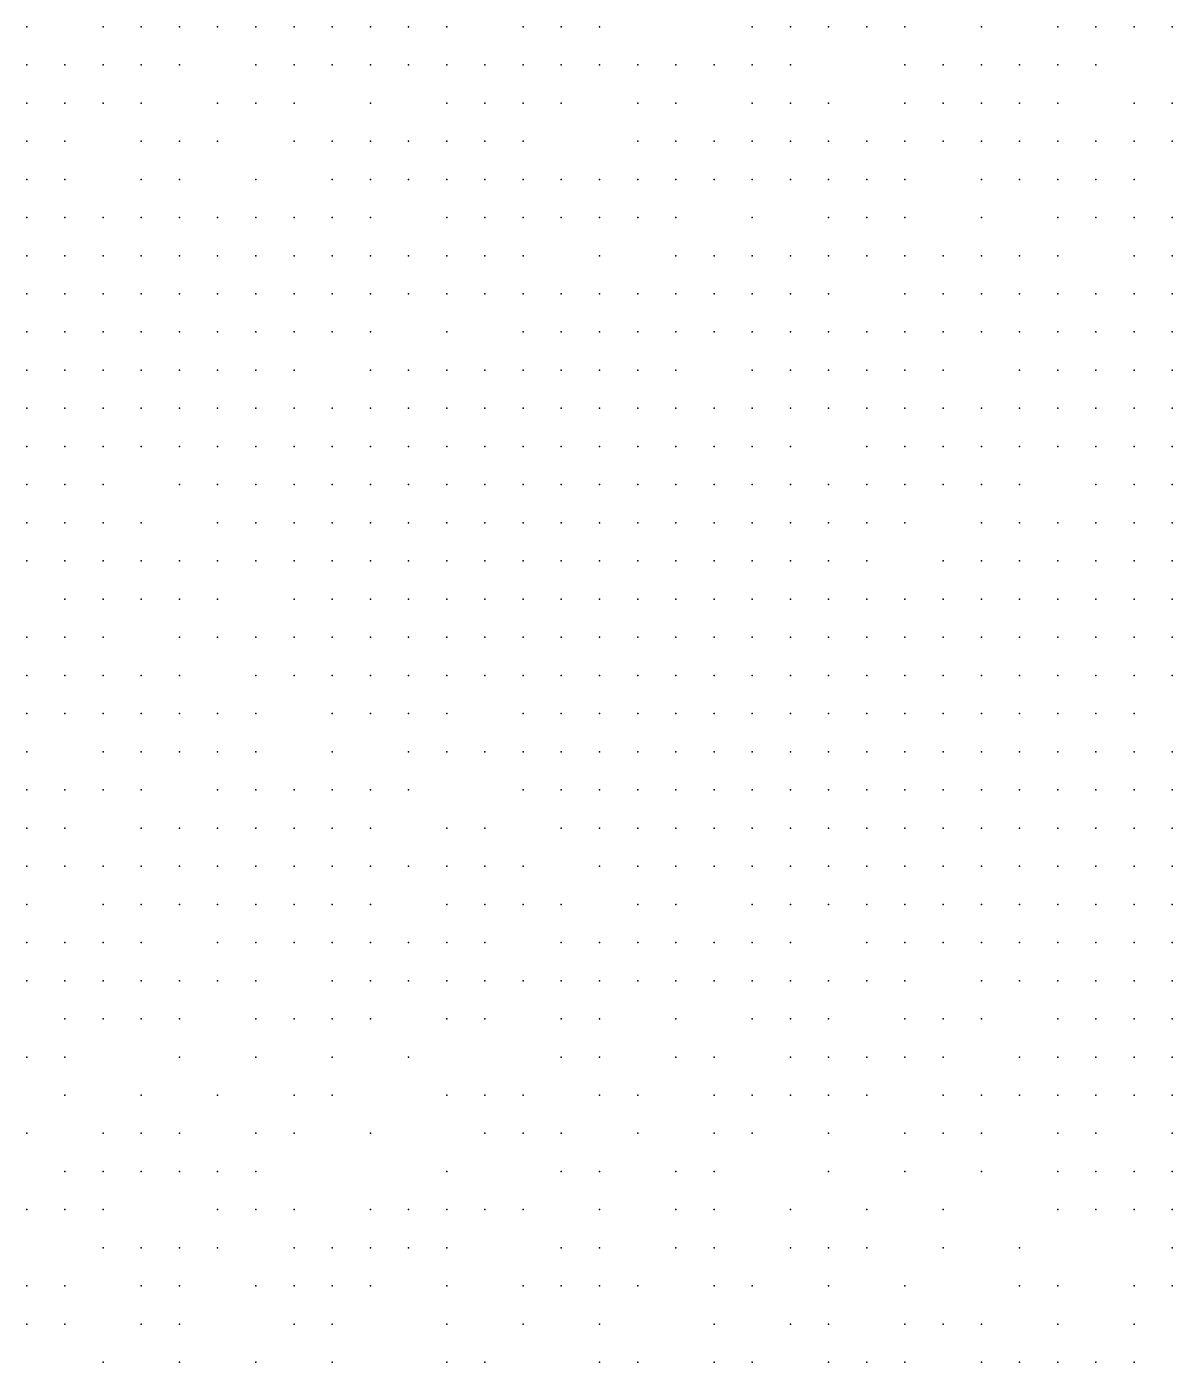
# Model space of a CAD drawing. Extents: x 429 to 793, y 817 to 1241.
# Drawn here: x 543.25 to 565.15, y 1108.61 to 1134.16 of the extents above; entities that cross this region are included whole.
import ezdxf

# ---------------------------------------------------------------- set-up
doc = ezdxf.new("R2010")
doc.units = 0

msp = doc.modelspace()

# ---------------------------------------------------------------- linework, layer by layer
for p in [(543.25, 1134.16, 242.897), (544.71, 1134.16, 243.175), (545.44, 1134.16, 243.452), (546.17, 1134.16, 243.694), (546.9, 1134.16, 243.937), (547.63, 1134.16, 244.373), (548.36, 1134.16, 244.455), (549.09, 1134.16, 244.743), (549.82, 1134.16, 245.113), (550.55, 1134.16, 245.518), (551.28, 1134.16, 245.82), (552.74, 1134.16, 246.07), (553.47, 1134.16, 246.32), (554.2, 1134.16, 246.637), (557.12, 1134.16, 247.4), (557.85, 1134.16, 247.617), (558.58, 1134.16, 247.9), (559.31, 1134.16, 247.98), (560.04, 1134.16, 248.27), (561.5, 1134.16, 248.658), (562.96, 1134.16, 249.064), (563.69, 1134.16, 249.235), (564.42, 1134.16, 249.44), (565.15, 1134.16, 249.675), (543.25, 1133.43, 242.575), (543.98, 1133.43, 242.83), (544.71, 1133.43, 243.153), (545.44, 1133.43, 243.315), (546.17, 1133.43, 243.558), (547.63, 1133.43, 244.162), (548.36, 1133.43, 244.387), (549.09, 1133.43, 244.537), (549.82, 1133.43, 244.825), (550.55, 1133.43, 244.907), (551.28, 1133.43, 245.312), (552.01, 1133.43, 245.51), (552.74, 1133.43, 245.915), (553.47, 1133.43, 246.043), (554.2, 1133.43, 246.307), (554.93, 1133.43, 246.795), (555.66, 1133.43, 246.953), (556.39, 1133.43, 247.033), (557.12, 1133.43, 247.27), (557.85, 1133.43, 247.488), (560.04, 1133.43, 248.06), (560.77, 1133.43, 248.35), (561.5, 1133.43, 248.448), (562.23, 1133.43, 248.756), (562.96, 1133.43, 248.79), (563.69, 1133.43, 248.995), (543.25, 1132.7, 242.507), (543.98, 1132.7, 242.667), (544.71, 1132.7, 242.867), (545.44, 1132.7, 243.19), (546.9, 1132.7, 243.8), (547.63, 1132.7, 244.025), (548.36, 1132.7, 244.25), (549.82, 1132.7, 244.618), (551.28, 1132.7, 245.105), (552.01, 1132.7, 245.372), (552.74, 1132.7, 245.569), (553.47, 1132.7, 245.767), (554.93, 1132.7, 246.293), (555.66, 1132.7, 246.61), (557.12, 1132.7, 246.927), (557.85, 1132.7, 247.307), (558.58, 1132.7, 247.705), (560.04, 1132.7, 247.923), (560.77, 1132.7, 248.14), (561.5, 1132.7, 248.345), (562.23, 1132.7, 248.413), (562.96, 1132.7, 248.55), (564.42, 1132.7, 249.2), (565.15, 1132.7, 249.372), (543.25, 1131.97, 242.303), (543.98, 1131.97, 242.503), (545.44, 1131.97, 242.94), (546.17, 1131.97, 243.227), (546.9, 1131.97, 243.55), (548.36, 1131.97, 243.712), (549.09, 1131.97, 244.125), (549.82, 1131.97, 244.287), (550.55, 1131.97, 244.7), (551.28, 1131.97, 244.963), (552.01, 1131.97, 245.095), (552.74, 1131.97, 245.293), (554.93, 1131.97, 245.954), (555.66, 1131.97, 246.142), (556.39, 1131.97, 246.597), (557.12, 1131.97, 246.583), (557.85, 1131.97, 246.963), (558.58, 1131.97, 247), (559.31, 1131.97, 247.38), (560.04, 1131.97, 247.566), (560.77, 1131.97, 247.743), (561.5, 1131.97, 248.055), (562.23, 1131.97, 247.97), (562.96, 1131.97, 248.687), (563.69, 1131.97, 248.755), (564.42, 1131.97, 248.96), (565.15, 1131.97, 248.921), (543.25, 1131.24, 241.94), (543.98, 1131.24, 242.14), (545.44, 1131.24, 242.681), (546.17, 1131.24, 242.977), (547.63, 1131.24, 243.3), (549.09, 1131.24, 243.875), (549.82, 1131.24, 244.208), (550.55, 1131.24, 244.383), (551.28, 1131.24, 244.536), (552.01, 1131.24, 244.907), (552.74, 1131.24, 244.85), (553.47, 1131.24, 245.17), (554.2, 1131.24, 245.49), (554.93, 1131.24, 245.678), (555.66, 1131.24, 245.865), (556.39, 1131.24, 246.053), (557.12, 1131.24, 246.253), (557.85, 1131.24, 246.24), (558.58, 1131.24, 246.62), (559.31, 1131.24, 246.992), (560.04, 1131.24, 247.169), (561.5, 1131.24, 247.347), (562.23, 1131.24, 247.517), (562.96, 1131.24, 247.885), (563.69, 1131.24, 248.243), (564.42, 1131.24, 248.517), (543.25, 1130.51, 241.751), (543.98, 1130.51, 242.045), (544.71, 1130.51, 242.34), (545.44, 1130.51, 242.518), (546.17, 1130.51, 242.695), (546.9, 1130.51, 243.013), (547.63, 1130.51, 243.05), (548.36, 1130.51, 243.463), (549.09, 1130.51, 243.717), (549.82, 1130.51, 243.892), (551.28, 1130.51, 244.067), (552.01, 1130.51, 244.219), (552.74, 1130.51, 244.53), (553.47, 1130.51, 244.793), (554.2, 1130.51, 245.113), (554.93, 1130.51, 245.207), (555.66, 1130.51, 245.677), (557.12, 1130.51, 245.77), (558.58, 1130.51, 246.477), (559.31, 1130.51, 246.595), (560.04, 1130.51, 246.772), (561.5, 1130.51, 246.95), (562.96, 1130.51, 247.687), (563.69, 1130.51, 247.8), (564.42, 1130.51, 247.715), (565.15, 1130.51, 248.073), (543.25, 1129.78, 241.292), (543.98, 1129.78, 241.709), (544.71, 1129.78, 241.667), (545.44, 1129.78, 242.097), (546.17, 1129.78, 242.19), (546.9, 1129.78, 242.62), (547.63, 1129.78, 242.677), (548.36, 1129.78, 242.93), (549.09, 1129.78, 243.4), (549.82, 1129.78, 243.123), (550.55, 1129.78, 243.575), (551.28, 1129.78, 243.75), (552.01, 1129.78, 243.902), (552.74, 1129.78, 244.055), (554.2, 1129.78, 244.737), (555.66, 1129.78, 244.83), (556.39, 1129.78, 245.3), (557.12, 1129.78, 245.237), (557.85, 1129.78, 245.813), (558.58, 1129.78, 245.951), (559.31, 1129.78, 245.997), (560.04, 1129.78, 246.233), (560.77, 1129.78, 246.592), (561.5, 1129.78, 246.47), (562.23, 1129.78, 247.12), (562.96, 1129.78, 247.29), (564.42, 1129.78, 247.46), (565.15, 1129.78, 247.63), (543.25, 1129.05, 240.758), (543.98, 1129.05, 241.005), (544.71, 1129.05, 241.372), (545.44, 1129.05, 241.33), (546.17, 1129.05, 241.76), (546.9, 1129.05, 242.003), (547.63, 1129.05, 242.153), (548.36, 1129.05, 242.303), (549.09, 1129.05, 242.81), (549.82, 1129.05, 242.69), (550.55, 1129.05, 243.003), (551.28, 1129.05, 243.317), (552.01, 1129.05, 243.794), (552.74, 1129.05, 243.838), (553.47, 1129.05, 244.208), (554.2, 1129.05, 243.883), (554.93, 1129.05, 244.36), (555.66, 1129.05, 244.51), (556.39, 1129.05, 244.66), (557.12, 1129.05, 244.81), (557.85, 1129.05, 245.387), (558.58, 1129.05, 245.524), (560.04, 1129.05, 245.662), (560.77, 1129.05, 246.112), (561.5, 1129.05, 245.99), (562.23, 1129.05, 246.414), (562.96, 1129.05, 246.838), (563.69, 1129.05, 246.782), (564.42, 1129.05, 246.973), (565.15, 1129.05, 247.12), (543.25, 1128.32, 240.418), (543.98, 1128.32, 240.495), (544.71, 1128.32, 240.913), (545.44, 1128.32, 240.95), (546.17, 1128.32, 241.486), (546.9, 1128.32, 241.63), (547.63, 1128.32, 241.78), (548.36, 1128.32, 241.93), (549.09, 1128.32, 242.06), (549.82, 1128.32, 242.19), (551.28, 1128.32, 242.883), (552.74, 1128.32, 242.927), (553.47, 1128.32, 243.405), (554.2, 1128.32, 243.768), (554.93, 1128.32, 243.9), (555.66, 1128.32, 244.166), (556.39, 1128.32, 243.972), (557.12, 1128.32, 244.301), (557.85, 1128.32, 244.631), (558.58, 1128.32, 244.96), (559.31, 1128.32, 245.098), (560.04, 1128.32, 245.235), (560.77, 1128.32, 245.372), (561.5, 1128.32, 245.632), (562.23, 1128.32, 245.934), (562.96, 1128.32, 246.358), (563.69, 1128.32, 246.315), (564.42, 1128.32, 246.462), (565.15, 1128.32, 246.61), (543.25, 1127.59, 240.077), (543.98, 1127.59, 240.305), (544.71, 1127.59, 240.438), (545.44, 1127.59, 240.57), (546.17, 1127.59, 240.69), (546.9, 1127.59, 241.066), (547.63, 1127.59, 240.934), (548.36, 1127.59, 241.51), (549.82, 1127.59, 241.98), (550.55, 1127.59, 242.32), (551.28, 1127.59, 242.005), (552.01, 1127.59, 242.45), (552.74, 1127.59, 242.582), (553.47, 1127.59, 242.715), (554.2, 1127.59, 242.848), (554.93, 1127.59, 243.44), (555.66, 1127.59, 243.543), (557.12, 1127.59, 243.778), (557.85, 1127.59, 244.107), (558.58, 1127.59, 244.437), (559.31, 1127.59, 244.443), (560.04, 1127.59, 244.973), (560.77, 1127.59, 244.98), (562.23, 1127.59, 245.31), (562.96, 1127.59, 245.707), (563.69, 1127.59, 245.805), (564.42, 1127.59, 245.953), (565.15, 1127.59, 246.1), (543.25, 1126.86, 239.526), (543.98, 1126.86, 239.925), (544.71, 1126.86, 239.858), (545.44, 1126.86, 240.057), (546.17, 1126.86, 240.19), (546.9, 1126.86, 240.31), (547.63, 1126.86, 240.43), (548.36, 1126.86, 240.802), (549.09, 1126.86, 241.09), (549.82, 1126.86, 241.115), (550.55, 1126.86, 241.56), (551.28, 1126.86, 241.434), (552.01, 1126.86, 241.993), (552.74, 1126.86, 242.093), (553.47, 1126.86, 242.062), (554.2, 1126.86, 242.368), (554.93, 1126.86, 242.674), (555.66, 1126.86, 242.48), (556.39, 1126.86, 243.083), (557.12, 1126.86, 243.185), (557.85, 1126.86, 243.584), (558.58, 1126.86, 243.39), (559.31, 1126.86, 243.92), (560.04, 1126.86, 243.5), (560.77, 1126.86, 244.17), (561.5, 1126.86, 244.28), (562.23, 1126.86, 244.39), (562.96, 1126.86, 245.11), (563.69, 1126.86, 244.91), (564.42, 1126.86, 245.307), (565.15, 1126.86, 245.703), (543.25, 1126.13, 238.57), (543.98, 1126.13, 238.675), (544.71, 1126.13, 239.258), (545.44, 1126.13, 239.124), (546.17, 1126.13, 239.59), (546.9, 1126.13, 240.01), (547.63, 1126.13, 239.83), (548.36, 1126.13, 239.93), (549.09, 1126.13, 240.03), (549.82, 1126.13, 240.773), (550.55, 1126.13, 240.875), (551.28, 1126.13, 240.977), (552.01, 1126.13, 240.811), (552.74, 1126.13, 241.637), (553.47, 1126.13, 241.18), (554.2, 1126.13, 241.868), (554.93, 1126.13, 241.674), (555.66, 1126.13, 241.98), (556.39, 1126.13, 242.457), (557.12, 1126.13, 242.435), (557.85, 1126.13, 242.912), (559.31, 1126.13, 243.173), (560.04, 1126.13, 243.537), (560.77, 1126.13, 243.61), (561.5, 1126.13, 243.72), (562.23, 1126.13, 243.83), (562.96, 1126.13, 243.95), (563.69, 1126.13, 244.63), (564.42, 1126.13, 244.71), (565.15, 1126.13, 245.107), (543.25, 1125.4, 238.02), (543.98, 1125.4, 238.4), (544.71, 1125.4, 238.78), (546.17, 1125.4, 238.99), (546.9, 1125.4, 239.41), (547.63, 1125.4, 239.19), (548.36, 1125.4, 239.29), (549.09, 1125.4, 239.39), (549.82, 1125.4, 240.103), (550.55, 1125.4, 240.274), (551.28, 1125.4, 240.076), (552.01, 1125.4, 240.345), (552.74, 1125.4, 240.613), (553.47, 1125.4, 241.063), (554.2, 1125.4, 241.28), (554.93, 1125.4, 241.38), (555.66, 1125.4, 241.48), (556.39, 1125.4, 241.555), (557.12, 1125.4, 241.491), (557.85, 1125.4, 241.63), (558.58, 1125.4, 242.242), (559.31, 1125.4, 242.317), (560.04, 1125.4, 242.394), (560.77, 1125.4, 242.74), (561.5, 1125.4, 243.103), (562.23, 1125.4, 243.25), (563.69, 1125.4, 243.805), (564.42, 1125.4, 244.07), (565.15, 1125.4, 244.19), (543.25, 1124.67, 237.603), (543.98, 1124.67, 237.47), (544.71, 1124.67, 238.23), (545.44, 1124.67, 238.312), (546.9, 1124.67, 238.395), (547.63, 1124.67, 238.638), (548.36, 1124.67, 238.889), (549.09, 1124.67, 239.139), (549.82, 1124.67, 238.963), (550.55, 1124.67, 239.462), (551.28, 1124.67, 239.535), (552.01, 1124.67, 239.878), (552.74, 1124.67, 240.147), (553.47, 1124.67, 240.13), (554.2, 1124.67, 240.58), (554.93, 1124.67, 240.401), (555.66, 1124.67, 240.977), (556.39, 1124.67, 240.473), (557.12, 1124.67, 241.019), (557.85, 1124.67, 241.223), (558.58, 1124.67, 241.705), (559.31, 1124.67, 241.78), (560.04, 1124.67, 241.857), (561.5, 1124.67, 242.523), (562.23, 1124.67, 242.307), (562.96, 1124.67, 242.67), (563.69, 1124.67, 242.645), (564.42, 1124.67, 243.2), (565.15, 1124.67, 243.602), (543.25, 1123.94, 236.947), (543.98, 1123.94, 237.08), (544.71, 1123.94, 237.553), (545.44, 1123.94, 237.635), (546.17, 1123.94, 237.717), (546.9, 1123.94, 237.8), (547.63, 1123.94, 237.903), (548.36, 1123.94, 237.955), (549.09, 1123.94, 238.286), (549.82, 1123.94, 238.537), (550.55, 1123.94, 238.503), (551.28, 1123.94, 238.895), (552.01, 1123.94, 239.287), (552.74, 1123.94, 239.213), (553.47, 1123.94, 239.432), (554.2, 1123.94, 239.825), (554.93, 1123.94, 239.446), (555.66, 1123.94, 239.898), (556.39, 1123.94, 239.97), (557.12, 1123.94, 240.013), (557.85, 1123.94, 240.676), (558.58, 1123.94, 240.955), (559.31, 1123.94, 240.687), (560.77, 1123.94, 241.174), (561.5, 1123.94, 241.662), (562.23, 1123.94, 241.603), (562.96, 1123.94, 242.09), (563.69, 1123.94, 242.185), (564.42, 1123.94, 242.115), (565.15, 1123.94, 242.28), (543.98, 1123.21, 236.557), (544.71, 1123.21, 236.69), (545.44, 1123.21, 237.11), (546.17, 1123.21, 236.93), (546.9, 1123.21, 237.39), (548.36, 1123.21, 237.493), (549.09, 1123.21, 237.619), (549.82, 1123.21, 238.11), (550.55, 1123.21, 238.167), (551.28, 1123.21, 238.195), (552.01, 1123.21, 238.237), (552.74, 1123.21, 238.747), (553.47, 1123.21, 238.28), (554.2, 1123.21, 238.787), (554.93, 1123.21, 238.936), (555.66, 1123.21, 239.198), (556.39, 1123.21, 239.46), (557.12, 1123.21, 239.375), (557.85, 1123.21, 239.8), (558.58, 1123.21, 240.098), (559.31, 1123.21, 239.715), (560.04, 1123.21, 240.14), (560.77, 1123.21, 240.628), (561.5, 1123.21, 240.823), (562.23, 1123.21, 240.873), (562.96, 1123.21, 240.923), (563.69, 1123.21, 241.564), (564.42, 1123.21, 241.482), (565.15, 1123.21, 241.811), (543.25, 1122.48, 236.033), (543.98, 1122.48, 236.167), (544.71, 1122.48, 236.3), (546.17, 1122.48, 236.39), (546.9, 1122.48, 236.87), (547.63, 1122.48, 236.98), (548.36, 1122.48, 237.083), (549.09, 1122.48, 237.128), (549.82, 1122.48, 237.196), (550.55, 1122.48, 237.263), (551.28, 1122.48, 237.733), (552.01, 1122.48, 237.545), (552.74, 1122.48, 238.035), (553.47, 1122.48, 237.847), (554.2, 1122.48, 238.333), (554.93, 1122.48, 238.36), (555.66, 1122.48, 238.688), (556.39, 1122.48, 238.44), (557.12, 1122.48, 238.865), (557.85, 1122.48, 238.455), (558.58, 1122.48, 239.017), (559.31, 1122.48, 239.032), (560.04, 1122.48, 239.593), (560.77, 1122.48, 239.611), (561.5, 1122.48, 239.512), (562.23, 1122.48, 240.29), (562.96, 1122.48, 240.064), (563.69, 1122.48, 240.34), (564.42, 1122.48, 240.398), (565.15, 1122.48, 241.178), (543.25, 1121.75, 235.744), (543.98, 1121.75, 235.825), (544.71, 1121.75, 236.063), (545.44, 1121.75, 235.907), (546.17, 1121.75, 235.997), (547.63, 1121.75, 236.57), (548.36, 1121.75, 236.163), (549.09, 1121.75, 236.638), (549.82, 1121.75, 236.705), (550.55, 1121.75, 236.773), (551.28, 1121.75, 236.84), (552.01, 1121.75, 236.887), (552.74, 1121.75, 237.357), (553.47, 1121.75, 237.168), (554.2, 1121.75, 237.413), (554.93, 1121.75, 237.467), (555.66, 1121.75, 237.953), (556.39, 1121.75, 237.967), (557.12, 1121.75, 238.007), (557.85, 1121.75, 238.196), (558.58, 1121.75, 238.47), (559.31, 1121.75, 238.485), (560.04, 1121.75, 238.5), (560.77, 1121.75, 239.064), (561.5, 1121.75, 238.518), (562.23, 1121.75, 239.198), (562.96, 1121.75, 239.474), (563.69, 1121.75, 239.75), (564.42, 1121.75, 239.66), (565.15, 1121.75, 240.16), (543.25, 1121.02, 235.153), (543.98, 1121.02, 235.267), (544.71, 1121.02, 235.432), (545.44, 1121.02, 235.276), (546.17, 1121.02, 235.513), (546.9, 1121.02, 235.603), (547.63, 1121.02, 235.68), (549.09, 1121.02, 236.233), (549.82, 1121.02, 236.166), (550.55, 1121.02, 235.964), (551.28, 1121.02, 236.413), (552.74, 1121.02, 236.46), (553.47, 1121.02, 236.507), (554.2, 1121.02, 236.98), (554.93, 1121.02, 237.02), (555.66, 1121.02, 237.06), (556.39, 1121.02, 236.724), (557.12, 1121.02, 237.1), (557.85, 1121.02, 237.593), (558.58, 1121.02, 237.16), (559.31, 1121.02, 237.708), (560.04, 1121.02, 237.464), (560.77, 1121.02, 237.86), (561.5, 1121.02, 238.198), (562.23, 1121.02, 237.895), (562.96, 1121.02, 238.553), (563.69, 1121.02, 238.57), (564.42, 1121.02, 239.07), (543.25, 1120.29, 234.78), (544.71, 1120.29, 234.893), (545.44, 1120.29, 235.007), (546.17, 1120.29, 235.12), (546.9, 1120.29, 234.936), (547.63, 1120.29, 235.197), (549.09, 1120.29, 235.35), (550.55, 1120.29, 235.42), (551.28, 1120.29, 235.762), (552.01, 1120.29, 235.987), (552.74, 1120.29, 236.033), (553.47, 1120.29, 236.055), (554.2, 1120.29, 236.087), (554.93, 1120.29, 236.12), (555.66, 1120.29, 236.516), (556.39, 1120.29, 236.185), (557.12, 1120.29, 236.492), (557.85, 1120.29, 236.7), (558.58, 1120.29, 236.61), (559.31, 1120.29, 236.96), (560.04, 1120.29, 237.2), (560.77, 1120.29, 237.22), (561.5, 1120.29, 237.558), (562.23, 1120.29, 237.245), (562.96, 1120.29, 237.92), (563.69, 1120.29, 237.295), (564.42, 1120.29, 237.945), (565.15, 1120.29, 237.985), (543.25, 1119.56, 234.225), (543.98, 1119.56, 234.437), (544.71, 1119.56, 234.55), (545.44, 1119.56, 234.663), (546.9, 1119.56, 234.76), (547.63, 1119.56, 234.813), (548.36, 1119.56, 234.951), (549.09, 1119.56, 234.767), (549.82, 1119.56, 234.967), (550.55, 1119.56, 235.037), (552.74, 1119.56, 235.342), (553.47, 1119.56, 235.625), (554.2, 1119.56, 235.313), (554.93, 1119.56, 235.658), (555.66, 1119.56, 235.69), (556.39, 1119.56, 235.733), (557.12, 1119.56, 235.777), (557.85, 1119.56, 236.052), (558.58, 1119.56, 235.82), (559.31, 1119.56, 236.17), (560.04, 1119.56, 235.875), (560.77, 1119.56, 236.548), (561.5, 1119.56, 236.575), (562.23, 1119.56, 236.605), (562.96, 1119.56, 236.752), (563.69, 1119.56, 236.919), (564.42, 1119.56, 236.685), (565.15, 1119.56, 237.36), (543.25, 1118.83, 233.97), (543.98, 1118.83, 234.093), (545.44, 1118.83, 234.207), (546.17, 1118.83, 234.303), (546.9, 1118.83, 234.4), (547.63, 1118.83, 234.453), (548.36, 1118.83, 234.568), (549.09, 1118.83, 234.507), (549.82, 1118.83, 234.583), (551.28, 1118.83, 234.653), (552.01, 1118.83, 234.71), (553.47, 1118.83, 234.792), (554.2, 1118.83, 234.817), (554.93, 1118.83, 235.095), (555.66, 1118.83, 234.877), (556.39, 1118.83, 235.327), (557.12, 1118.83, 234.92), (557.85, 1118.83, 235.378), (558.58, 1118.83, 235.403), (559.31, 1118.83, 235.592), (560.04, 1118.83, 235.364), (560.77, 1118.83, 235.761), (561.5, 1118.83, 235.93), (562.23, 1118.83, 235.305), (562.96, 1118.83, 235.96), (563.69, 1118.83, 235.99), (564.42, 1118.83, 236.284), (565.15, 1118.83, 236.05), (543.25, 1118.1, 233.207), (543.98, 1118.1, 233.643), (544.71, 1118.1, 233.75), (545.44, 1118.1, 233.59), (546.17, 1118.1, 233.793), (546.9, 1118.1, 233.837), (547.63, 1118.1, 233.677), (548.36, 1118.1, 234.093), (549.09, 1118.1, 234.147), (549.82, 1118.1, 233.783), (550.55, 1118.1, 234.2), (551.28, 1118.1, 234.257), (552.01, 1118.1, 234.313), (552.74, 1118.1, 234.179), (554.2, 1118.1, 234.403), (554.93, 1118.1, 234.437), (555.66, 1118.1, 234.445), (556.39, 1118.1, 234.47), (557.12, 1118.1, 234.495), (557.85, 1118.1, 234.52), (558.58, 1118.1, 234.545), (559.31, 1118.1, 234.57), (560.04, 1118.1, 234.607), (560.77, 1118.1, 234.625), (561.5, 1118.1, 234.908), (562.23, 1118.1, 234.68), (562.96, 1118.1, 235.022), (563.69, 1118.1, 235.365), (564.42, 1118.1, 235.395), (565.15, 1118.1, 235.425), (543.25, 1117.37, 232.877), (544.71, 1117.37, 232.967), (545.44, 1117.37, 233.057), (546.17, 1117.37, 233.43), (546.9, 1117.37, 233.27), (547.63, 1117.37, 233.473), (548.36, 1117.37, 233.313), (549.09, 1117.37, 233.367), (549.82, 1117.37, 233.407), (551.28, 1117.37, 233.447), (552.01, 1117.37, 233.487), (552.74, 1117.37, 233.785), (553.47, 1117.37, 233.583), (554.93, 1117.37, 233.617), (555.66, 1117.37, 233.633), (557.12, 1117.37, 233.65), (557.85, 1117.37, 234.006), (558.58, 1117.37, 233.774), (559.31, 1117.37, 234.15), (560.04, 1117.37, 233.73), (560.77, 1117.37, 234.187), (561.5, 1117.37, 234.223), (562.23, 1117.37, 234.022), (562.96, 1117.37, 234.454), (563.69, 1117.37, 234.228), (564.42, 1117.37, 234.627), (565.15, 1117.37, 234.401), (543.25, 1116.64, 232.44), (543.98, 1116.64, 232.53), (544.71, 1116.64, 232.62), (545.44, 1116.64, 232.71), (546.9, 1116.64, 232.79), (547.63, 1116.64, 233.11), (548.36, 1116.64, 232.95), (549.09, 1116.64, 232.99), (549.82, 1116.64, 232.927), (550.55, 1116.64, 233.03), (551.28, 1116.64, 233.07), (552.01, 1116.64, 233.11), (553.47, 1116.64, 233.15), (554.2, 1116.64, 233.19), (554.93, 1116.64, 233.207), (555.66, 1116.64, 233.133), (556.39, 1116.64, 233.223), (557.12, 1116.64, 233.24), (557.85, 1116.64, 233.263), (559.31, 1116.64, 233.287), (560.04, 1116.64, 233.31), (560.77, 1116.64, 233.337), (561.5, 1116.64, 233.365), (562.23, 1116.64, 233.393), (562.96, 1116.64, 233.42), (563.69, 1116.64, 233.452), (564.42, 1116.64, 233.485), (565.15, 1116.64, 233.776), (543.25, 1115.91, 232.127), (543.98, 1115.91, 232.296), (544.71, 1115.91, 232.338), (545.44, 1115.91, 232.194), (546.17, 1115.91, 232.38), (546.9, 1115.91, 232.46), (547.63, 1115.91, 232.54), (549.09, 1115.91, 232.61), (549.82, 1115.91, 232.633), (550.55, 1115.91, 232.737), (551.28, 1115.91, 232.713), (552.01, 1115.91, 232.357), (552.74, 1115.91, 232.753), (553.47, 1115.91, 232.793), (554.2, 1115.91, 232.817), (554.93, 1115.91, 232.443), (555.66, 1115.91, 232.82), (556.39, 1115.91, 232.524), (557.12, 1115.91, 232.853), (557.85, 1115.91, 232.467), (558.58, 1115.91, 232.877), (559.31, 1115.91, 232.9), (560.04, 1115.91, 232.705), (561.5, 1115.91, 232.862), (562.23, 1115.91, 232.638), (562.96, 1115.91, 232.414), (563.69, 1115.91, 232.805), (564.42, 1115.91, 232.53), (565.15, 1115.91, 232.888), (543.98, 1115.18, 231.813), (544.71, 1115.18, 231.887), (545.44, 1115.18, 232.008), (546.17, 1115.18, 232.05), (547.63, 1115.18, 232.13), (548.36, 1115.18, 232.2), (549.09, 1115.18, 232.27), (549.82, 1115.18, 232.293), (551.28, 1115.18, 232.19), (552.01, 1115.18, 232), (553.47, 1115.18, 231.953), (554.2, 1115.18, 232.047), (555.66, 1115.18, 232.073), (557.12, 1115.18, 232.077), (557.85, 1115.18, 232.08), (558.58, 1115.18, 232.087), (560.04, 1115.18, 232.093), (560.77, 1115.18, 232.1), (561.5, 1115.18, 232.13), (562.96, 1115.18, 232.16), (563.69, 1115.18, 232.19), (564.42, 1115.18, 232.227), (565.15, 1115.18, 232.245), (543.25, 1114.45, 231.367), (543.98, 1114.45, 231.5), (546.17, 1114.45, 231.647), (547.63, 1114.45, 231.736), (549.09, 1114.45, 231.752), (550.55, 1114.45, 231.613), (553.47, 1114.45, 231.65), (554.2, 1114.45, 231.743), (555.66, 1114.45, 231.323), (556.39, 1114.45, 231.7), (557.85, 1114.45, 231.697), (558.58, 1114.45, 231.313), (559.31, 1114.45, 231.495), (560.04, 1114.45, 231.3), (560.77, 1114.45, 231.505), (562.23, 1114.45, 231.337), (562.96, 1114.45, 231.562), (563.69, 1114.45, 231.585), (564.42, 1114.45, 230.98), (565.15, 1114.45, 231.612), (543.98, 1113.72, 230.981), (545.44, 1113.72, 231.26), (546.9, 1113.72, 231.007), (548.36, 1113.72, 231.123), (549.09, 1113.72, 231.234), (551.28, 1113.72, 231.273), (552.01, 1113.72, 231.28), (552.74, 1113.72, 231.287), (554.2, 1113.72, 230.937), (554.93, 1113.72, 231.3), (556.39, 1113.72, 230.943), (557.12, 1113.72, 230.94), (557.85, 1113.72, 230.937), (558.58, 1113.72, 230.93), (559.31, 1113.72, 230.923), (560.77, 1113.72, 230.917), (561.5, 1113.72, 230.91), (562.23, 1113.72, 230.933), (562.96, 1113.72, 230.945), (563.69, 1113.72, 230.957), (564.42, 1113.72, 230.37), (565.15, 1113.72, 230.695), (543.25, 1112.99, 230.61), (544.71, 1112.99, 230.668), (545.44, 1112.99, 230.56), (546.17, 1112.99, 230.62), (547.63, 1112.99, 230.74), (548.36, 1112.99, 230.797), (549.82, 1112.99, 230.853), (552.01, 1112.99, 230.923), (552.74, 1112.99, 230.832), (553.47, 1112.99, 230.557), (554.93, 1112.99, 230.57), (556.39, 1112.99, 230.65), (557.12, 1112.99, 230.55), (558.58, 1112.99, 230.34), (560.04, 1112.99, 230.137), (560.77, 1112.99, 230.325), (561.5, 1112.99, 230.315), (562.96, 1112.99, 230.328), (563.69, 1112.99, 230.047), (565.15, 1112.99, 230.085), (543.98, 1112.26, 229.963), (544.71, 1112.26, 230.093), (545.44, 1112.26, 230.217), (546.17, 1112.26, 230.337), (546.9, 1112.26, 230.115), (547.63, 1112.26, 230.249), (551.28, 1112.26, 230.177), (553.47, 1112.26, 230.183), (554.2, 1112.26, 230.19), (555.66, 1112.26, 230.187), (556.39, 1112.26, 230.183), (558.58, 1112.26, 229.767), (560.04, 1112.26, 229.74), (561.5, 1112.26, 229.425), (562.96, 1112.26, 229.428), (563.69, 1112.26, 229.135), (564.42, 1112.26, 229.14), (565.15, 1112.26, 229.15), (543.25, 1111.53, 229.497), (543.98, 1111.53, 229.627), (544.71, 1111.53, 229.75), (546.9, 1111.53, 229.92), (547.63, 1111.53, 229.967), (548.36, 1111.53, 229.67), (549.82, 1111.53, 229.717), (550.55, 1111.53, 229.763), (551.28, 1111.53, 229.81), (552.01, 1111.53, 229.81), (552.74, 1111.53, 229.81), (554.2, 1111.53, 229.81), (555.66, 1111.53, 229.608), (556.39, 1111.53, 229.311), (557.85, 1111.53, 229.39), (559.31, 1111.53, 229.155), (560.77, 1111.53, 229.138), (562.96, 1111.53, 228.822), (563.69, 1111.53, 228.525), (564.42, 1111.53, 228.53), (565.15, 1111.53, 228.54), (544.71, 1110.8, 229.283), (545.44, 1110.8, 229.407), (546.17, 1110.8, 229.53), (546.9, 1110.8, 229.23), (548.36, 1110.8, 229.277), (549.09, 1110.8, 229.31), (549.82, 1110.8, 229.423), (550.55, 1110.8, 229.175), (551.28, 1110.8, 229.433), (553.47, 1110.8, 229.05), (554.2, 1110.8, 229.043), (555.66, 1110.8, 228.647), (556.39, 1110.8, 229.017), (557.85, 1110.8, 228.6), (558.58, 1110.8, 228.59), (559.31, 1110.8, 228.58), (560.77, 1110.8, 228.543), (562.23, 1110.8, 228.077), (565.15, 1110.8, 228.197), (543.25, 1110.07, 228.703), (543.98, 1110.07, 228.817), (545.44, 1110.07, 228.825), (546.17, 1110.07, 229.004), (547.63, 1110.07, 228.883), (548.36, 1110.07, 228.917), (549.09, 1110.07, 228.95), (549.82, 1110.07, 228.98), (551.28, 1110.07, 228.927), (552.74, 1110.07, 228.673), (553.47, 1110.07, 228.667), (554.2, 1110.07, 228.557), (554.93, 1110.07, 228.66), (556.39, 1110.07, 228.203), (557.12, 1110.07, 228.17), (558.58, 1110.07, 228.15), (560.04, 1110.07, 227.885), (562.23, 1110.07, 227.17), (562.96, 1110.07, 227.15), (564.42, 1110.07, 227.167), (565.15, 1110.07, 227.183), (543.25, 1109.34, 228.36), (543.98, 1109.34, 228.473), (545.44, 1109.34, 228.25), (546.17, 1109.34, 228.37), (548.36, 1109.34, 228.557), (549.09, 1109.34, 228.471), (551.28, 1109.34, 228.273), (552.74, 1109.34, 227.88), (554.2, 1109.34, 228.128), (556.39, 1109.34, 227.32), (557.85, 1109.34, 227.72), (558.58, 1109.34, 227.25), (560.04, 1109.34, 226.797), (560.77, 1109.34, 227.21), (561.5, 1109.34, 227.19), (562.96, 1109.34, 226.812), (564.42, 1109.34, 226.105), (544.71, 1108.61, 227.787), (546.17, 1108.61, 228.027), (547.63, 1108.61, 228.14), (549.09, 1108.61, 227.803), (551.28, 1108.61, 227.867), (552.01, 1108.61, 227.873), (554.2, 1108.61, 227.407), (554.93, 1108.61, 227.027), (556.39, 1108.61, 227.337), (557.12, 1108.61, 226.97), (558.58, 1108.61, 226.62), (559.31, 1108.61, 226.383), (560.04, 1108.61, 226.343), (561.5, 1108.61, 226.267), (562.23, 1108.61, 225.813), (562.96, 1108.61, 226.23), (563.69, 1108.61, 225.74), (564.42, 1108.61, 225.767)]:
    msp.add_point(p)

doc.saveas('drawing.dxf')
